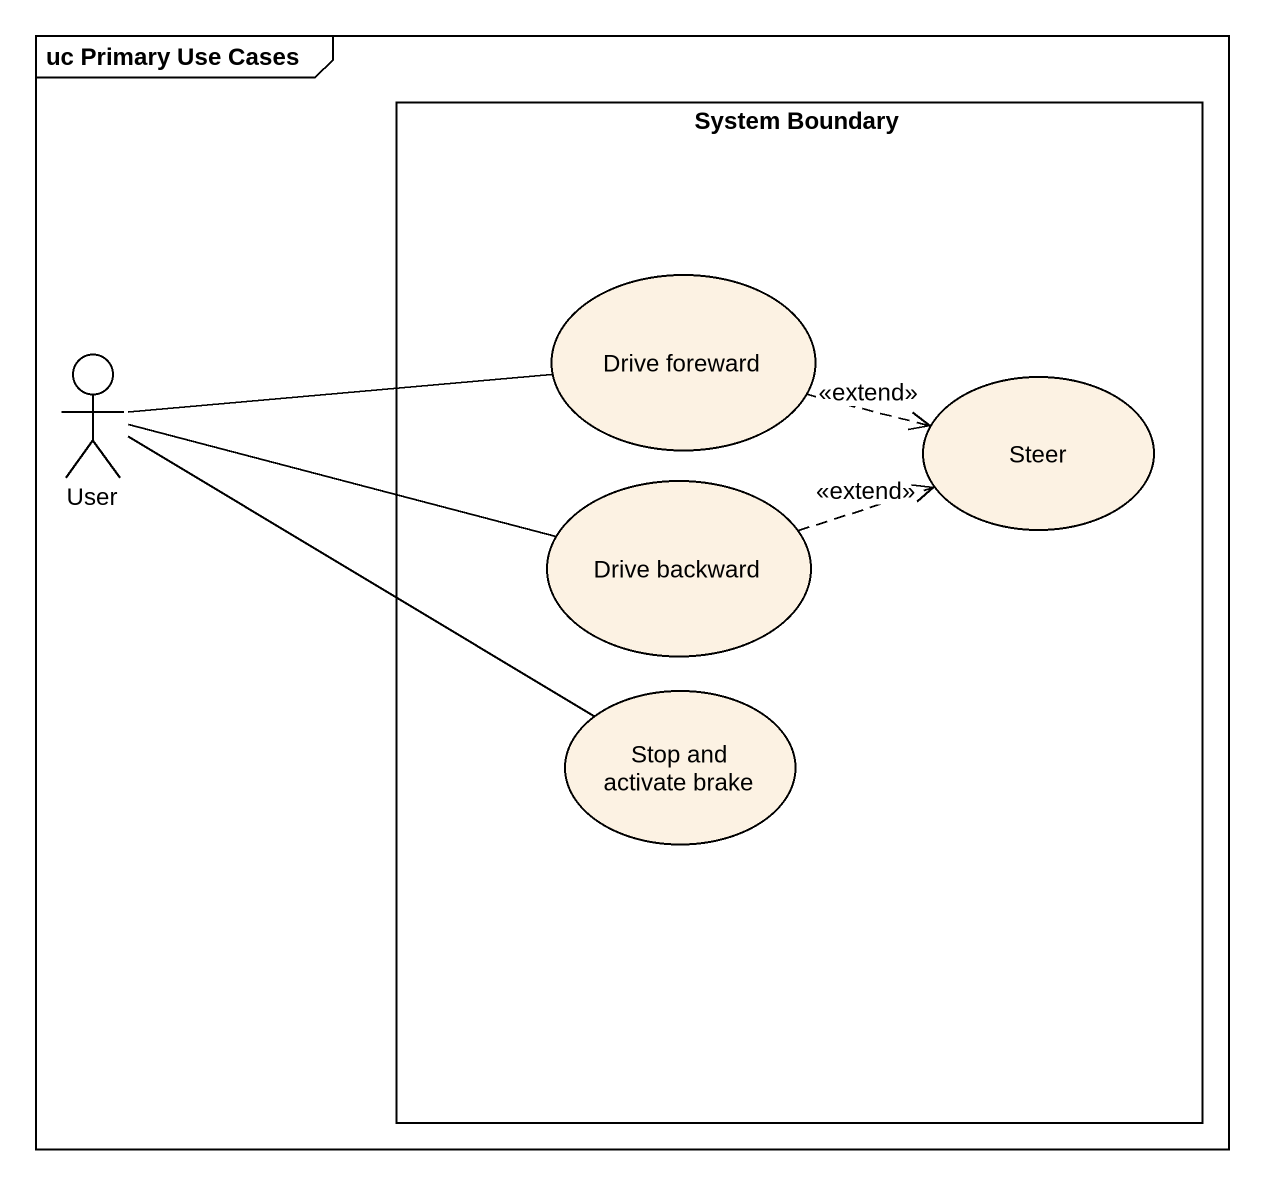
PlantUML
@startuml
mainframe uc Primary Use Cases
rectangle "System Boundary" as System_Boundary {
  usecase "Drive foreward" as Drive_foreward
  usecase Steer
  usecase "Drive backward" as Drive_backward
  usecase "Stop and activate brake" as Stop_and_activate_brake
}
actor User
Drive_foreward .right.> Steer : <<extend>>
User -right- Drive_foreward
User -right- Drive_backward
User -right- Stop_and_activate_brake
Drive_backward .right.> Steer : <<extend>>
@enduml
